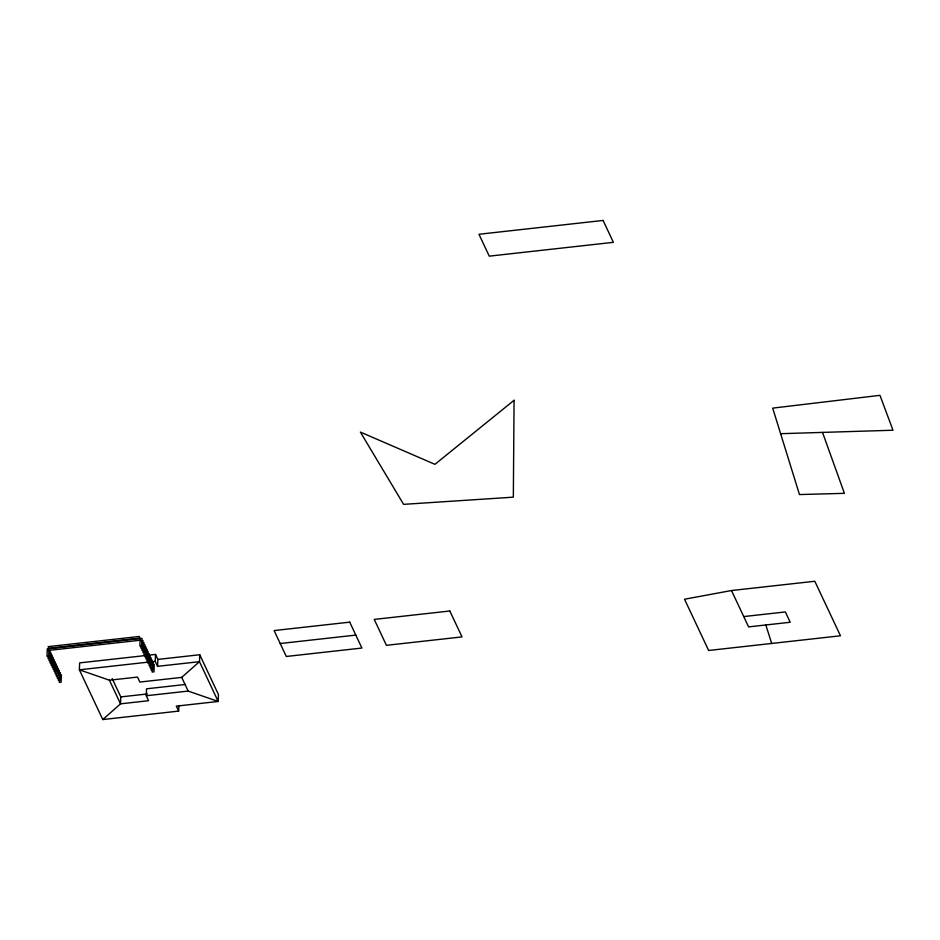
<?xml version="1.0" encoding="UTF-8"?>
<svg xmlns="http://www.w3.org/2000/svg" width="940" height="940" viewBox="0 0 940 940"><rect width="100%" height="100%" fill="white"/><g stroke="black" fill="none" stroke-linecap="round" stroke-linejoin="round"><path stroke-width="1.41" d="M48.116 656.014L48.022 658.482L49.844 658.27L50.125 650.88L48.304 651.091M49.103 648.706L48.821 656.096L47 656.296L47.282 648.905L139.096 638.601L139.872 640.258L48.833 650.398L48.046 648.741M49.186 656.954L49.045 660.655L50.866 660.456L51.148 653.065L49.326 653.265M50.161 660.362L50.067 662.829L51.888 662.63L52.17 655.239L50.361 655.439M53.38 663.193L53.145 669.362L54.967 669.151L55.249 661.76M54.309 667.835L54.168 671.536L55.989 671.325L56.271 663.945M55.284 671.242L55.19 673.71L57.011 673.51L57.293 666.119M56.306 673.416L56.212 675.884L58.033 675.684L58.315 668.293L56.494 668.493M57.328 675.602L57.234 678.057L59.056 677.857L59.338 670.467L57.516 670.667M58.35 677.775L58.257 680.231L60.078 680.031L60.36 672.641L58.538 672.852M59.431 678.715L59.279 682.417L61.1 682.205L61.394 674.814L59.573 675.026M112.154 678.527L120.79 696.904L120.532 703.837L102.777 719.558L79.371 669.809L79.642 662.888L145.3 655.568M140.988 645.674L140.894 648.13L142.715 647.93L142.998 640.539L141.176 640.739M142.058 646.614L141.917 650.316L143.738 650.104L144.02 642.713L142.198 642.925M143.033 650.022L142.939 652.489L144.76 652.278L145.042 644.899L143.221 645.099M144.055 652.195L143.961 654.663L145.782 654.463L146.064 647.073L144.243 647.272M145.077 654.369L144.983 656.837L146.804 656.637L147.087 649.246L145.265 649.446M149.413 662.007L79.371 669.809L109.416 680.207L120.532 703.837L148.602 700.711L146.264 695.741L146.534 688.809L185.521 684.461M148.344 655.979L148.05 663.37L149.871 663.158L150.165 655.768M149.225 661.842L149.084 665.543L150.905 665.344L151.187 657.953M150.2 665.25L150.106 667.717L151.928 667.518L152.209 660.127M151.222 667.435L151.129 669.891L152.95 669.691L153.232 662.3L151.411 662.5M152.292 668.375L152.151 672.065L153.972 671.865L154.254 664.474L152.433 664.674M102.777 719.558L178.647 711.098L176.309 706.128L218.186 701.463L199.468 661.678L157.591 666.331L155.241 661.361L155.511 654.44L149.672 655.086M157.591 666.331L157.85 659.41L155.511 654.44M178.647 711.098L178.858 705.564M157.85 659.41L199.738 654.745L199.468 661.678L181.714 677.388L139.837 682.052L137.487 677.082L109.416 680.207M731.496 590.532L684.532 599.226L708.643 650.48L840.466 635.793L814.804 581.261L731.496 590.532L748.604 626.898L790.211 622.257L785.358 611.94L743.752 616.57M280.214 643.524L355.802 635.099M152.327 661.689L155.241 661.361M120.79 696.904L147.474 693.943M146.264 695.741L188.153 691.076L218.186 701.463L218.456 694.543L199.738 654.745M780.611 433.693L893 430.238L879.957 395.34L772.692 408.125L799.47 494.558L844.402 493.336L822.512 432.4M181.714 677.388L188.153 691.076M765.818 624.971L771.716 643.454M514.074 400.299L513.334 497.166L403.613 504.357L360.373 432.083L434.938 464.325L514.074 400.299M51.383 657.612L51.089 665.003L52.91 664.803L53.204 657.413L51.383 657.612M52.405 659.786L52.123 667.177L53.944 666.977L54.226 659.586L52.405 659.786M140.154 638.566L139.872 645.956L141.681 645.757L141.975 638.366L140.154 638.566M146.287 651.62L146.006 659.011L147.827 658.811L148.109 651.42L146.287 651.62M147.321 653.805L147.028 661.184L148.849 660.985L149.131 653.594L147.321 653.805M603.092 220.442L478.954 234.272L489.258 256.15L613.385 242.332L603.092 220.442M139.179 636.498L48.128 646.638L48.904 648.295L139.954 638.154L139.179 636.498M349.715 622.151L274.116 630.564L286.3 656.473L361.9 648.048L349.715 622.151M449.825 611L374.238 619.413L386.422 645.322L462.022 636.909L449.825 611"/></g></svg>
